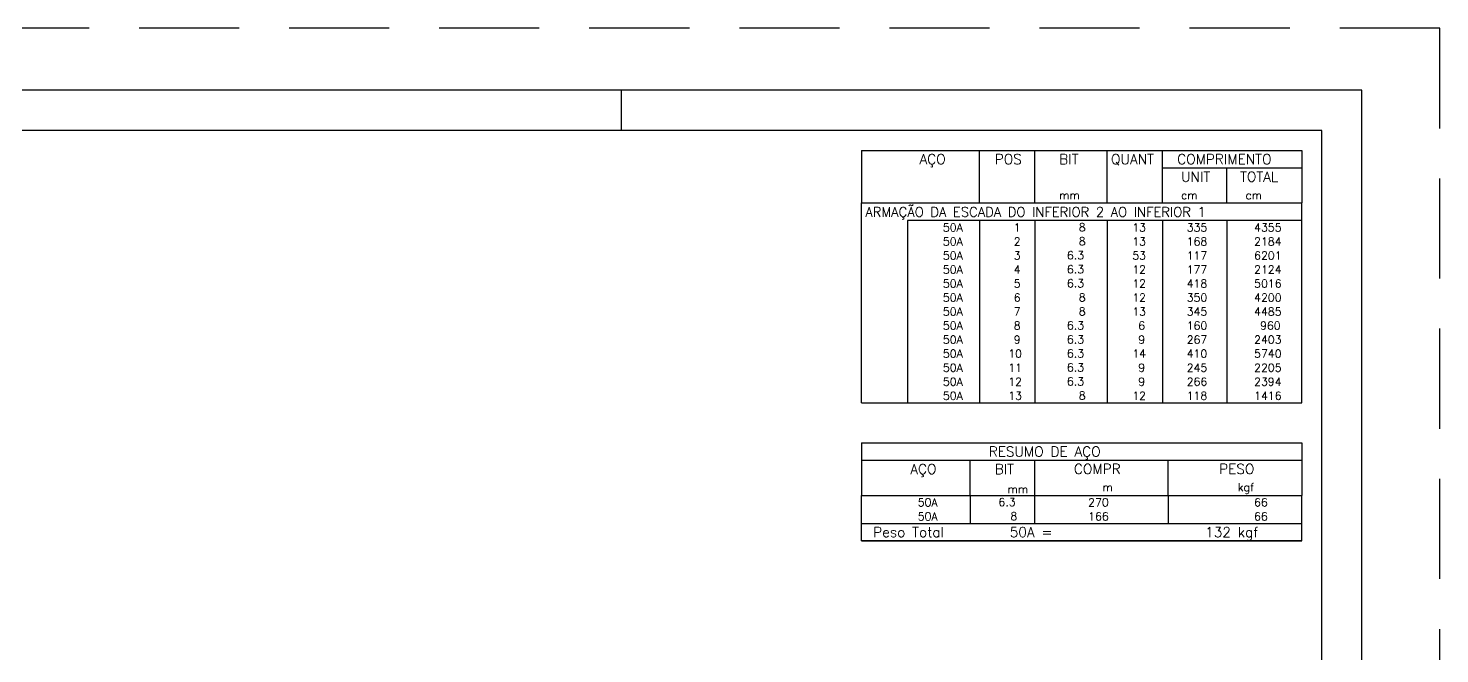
# Model space of a CAD drawing. Extents: x -28 to 86, y -2 to 61.
# Drawn here: x 50.78 to 86.05, y 45.33 to 60.95 of the extents above; entities that cross this region are included whole.
import ezdxf

# ---------------------------------------------------------------- set-up
doc = ezdxf.new("R2010")
doc.units = 0
doc.header["$MEASUREMENT"] = 0
doc.linetypes.add('HIDDEN', pattern=[0.375, 0.25, -0.125])
doc.layers.get('0').update_dxf_attribs({"linetype": 'CONTINUOUS'})
doc.layers.get('Defpoints').update_dxf_attribs({"linetype": 'CONTINUOUS'})
doc.layers.add('ARQ_FOLHA', color=7, linetype='CONTINUOUS')
doc.layers.add('PENA_02', color=2, linetype='CONTINUOUS')
doc.styles.get("Standard").update_dxf_attribs({"font": 'ROMANS.SHX'})

# ---------------------------------------------------------------- blocks, each defined once
blk = doc.blocks.new('FOLHA A1+1 - 1102 X 594')
at = {"layer": 'ARQ_FOLHA', "color": 1}
blk.add_line((-185, 584), (-185, 594), dxfattribs=at)
for points in [[(-1102, 0), (0, 0), (0, 594), (-1102, 594)], [(-1077, 10), (-10, 10), (-10, 584), (-1077, 584)]]:
    blk.add_lwpolyline(points, close=True, dxfattribs=at)
at = {"layer": 'Defpoints', "color": 8, "linetype": 'HIDDEN', "ltscale": 100}
blk.add_lwpolyline([(-1121.5, 609.5), (-1121.5, -15.5), (19.5, -15.5), (19.5, 609.5)], close=True, dxfattribs=at)
blk = doc.blocks.new('*U24')
blk.add_blockref('FOLHA A1+1 - 1102 X 594', (0, 0))

msp = doc.modelspace()

# ---------------------------------------------------------------- linework, layer by layer
at = {"layer": 'PENA_02', "linetype": 'Continuous'}
for p, q in [((71.6, 57.9), (71.6, 56.587)), ((71.6, 57.9), (82.6, 57.9)), ((74.55, 56.587), (74.55, 57.9)), ((75.93, 56.587), (75.93, 57.9)), ((77.74, 56.587), (77.74, 57.9)), ((79.12, 56.587), (79.12, 57.9)), ((82.6, 57.9), (82.6, 56.587)), ((79.12, 57.462), (82.6, 57.462)), ((80.73, 56.587), (80.73, 57.462)), ((71.6, 56.587), (82.6, 56.587)), ((71.6, 56.15), (71.6, 56.587)), ((71.6, 56.587), (82.6, 56.587)), ((82.6, 56.15), (82.6, 56.587)), ((71.6, 55.8), (71.6, 56.15)), ((82.6, 56.15), (72.75, 56.15)), ((72.75, 56.15), (72.75, 55.8)), ((74.55, 56.15), (74.55, 55.8)), ((75.93, 56.15), (75.93, 55.8)), ((77.74, 56.15), (77.74, 55.8)), ((79.12, 56.15), (79.12, 55.8)), ((80.73, 56.15), (80.73, 55.8)), ((82.6, 55.8), (82.6, 56.15)), ((71.6, 55.45), (71.6, 55.8)), ((72.75, 55.8), (72.75, 55.45)), ((74.55, 55.8), (74.55, 55.45)), ((75.93, 55.8), (75.93, 55.45)), ((77.74, 55.8), (77.74, 55.45)), ((79.12, 55.8), (79.12, 55.45)), ((80.73, 55.8), (80.73, 55.45)), ((82.6, 55.45), (82.6, 55.8)), ((71.6, 55.1), (71.6, 55.45)), ((72.75, 55.45), (72.75, 55.1)), ((74.55, 55.45), (74.55, 55.1)), ((75.93, 55.45), (75.93, 55.1)), ((77.74, 55.45), (77.74, 55.1)), ((79.12, 55.45), (79.12, 55.1)), ((80.73, 55.45), (80.73, 55.1)), ((82.6, 55.1), (82.6, 55.45)), ((71.6, 54.75), (71.6, 55.1)), ((72.75, 55.1), (72.75, 54.75)), ((74.55, 55.1), (74.55, 54.75)), ((75.93, 55.1), (75.93, 54.75)), ((77.74, 55.1), (77.74, 54.75)), ((79.12, 55.1), (79.12, 54.75)), ((80.73, 55.1), (80.73, 54.75)), ((82.6, 54.75), (82.6, 55.1)), ((71.6, 54.4), (71.6, 54.75)), ((72.75, 54.75), (72.75, 54.4)), ((74.55, 54.75), (74.55, 54.4)), ((75.93, 54.75), (75.93, 54.4)), ((77.74, 54.75), (77.74, 54.4)), ((79.12, 54.75), (79.12, 54.4)), ((80.73, 54.75), (80.73, 54.4)), ((82.6, 54.4), (82.6, 54.75)), ((71.6, 54.05), (71.6, 54.4)), ((72.75, 54.4), (72.75, 54.05)), ((74.55, 54.4), (74.55, 54.05)), ((75.93, 54.4), (75.93, 54.05)), ((77.74, 54.4), (77.74, 54.05)), ((79.12, 54.4), (79.12, 54.05)), ((80.73, 54.4), (80.73, 54.05)), ((82.6, 54.05), (82.6, 54.4)), ((71.6, 53.7), (71.6, 54.05)), ((72.75, 54.05), (72.75, 53.7)), ((74.55, 54.05), (74.55, 53.7)), ((75.93, 54.05), (75.93, 53.7)), ((77.74, 54.05), (77.74, 53.7)), ((79.12, 54.05), (79.12, 53.7)), ((80.73, 54.05), (80.73, 53.7)), ((82.6, 53.7), (82.6, 54.05)), ((71.6, 53.35), (71.6, 53.7)), ((72.75, 53.7), (72.75, 53.35)), ((74.55, 53.7), (74.55, 53.35)), ((75.93, 53.7), (75.93, 53.35)), ((77.74, 53.7), (77.74, 53.35)), ((79.12, 53.7), (79.12, 53.35)), ((80.73, 53.7), (80.73, 53.35)), ((82.6, 53.35), (82.6, 53.7)), ((71.6, 53), (71.6, 53.35)), ((72.75, 53.35), (72.75, 53)), ((74.55, 53.35), (74.55, 53)), ((75.93, 53.35), (75.93, 53)), ((77.74, 53.35), (77.74, 53)), ((79.12, 53.35), (79.12, 53)), ((80.73, 53.35), (80.73, 53)), ((82.6, 53), (82.6, 53.35)), ((71.6, 52.65), (71.6, 53)), ((72.75, 53), (72.75, 52.65)), ((74.55, 53), (74.55, 52.65)), ((75.93, 53), (75.93, 52.65)), ((77.74, 53), (77.74, 52.65)), ((79.12, 53), (79.12, 52.65)), ((80.73, 53), (80.73, 52.65)), ((82.6, 52.65), (82.6, 53)), ((71.6, 52.3), (71.6, 52.65)), ((72.75, 52.65), (72.75, 52.3)), ((74.55, 52.65), (74.55, 52.3)), ((75.93, 52.65), (75.93, 52.3)), ((77.74, 52.65), (77.74, 52.3)), ((79.12, 52.65), (79.12, 52.3)), ((80.73, 52.65), (80.73, 52.3)), ((82.6, 52.3), (82.6, 52.65)), ((71.6, 51.95), (71.6, 52.3)), ((72.75, 52.3), (72.75, 51.95)), ((74.55, 52.3), (74.55, 51.95)), ((75.93, 52.3), (75.93, 51.95)), ((77.74, 52.3), (77.74, 51.95)), ((79.12, 52.3), (79.12, 51.95)), ((80.73, 52.3), (80.73, 51.95)), ((82.6, 51.95), (82.6, 52.3)), ((71.6, 51.6), (71.6, 51.95)), ((72.75, 51.95), (72.75, 51.6)), ((74.55, 51.95), (74.55, 51.6)), ((75.93, 51.95), (75.93, 51.6)), ((77.74, 51.95), (77.74, 51.6)), ((79.12, 51.95), (79.12, 51.6)), ((80.73, 51.95), (80.73, 51.6)), ((82.6, 51.6), (82.6, 51.95)), ((71.6, 51.6), (82.6, 51.6)), ((71.6, 50.6), (71.6, 49.287)), ((71.6, 50.6), (82.6, 50.6)), ((82.6, 50.6), (82.6, 49.287)), ((71.6, 50.162), (82.6, 50.162)), ((74.32, 49.287), (74.32, 50.162)), ((75.93, 49.287), (75.93, 50.162)), ((79.265, 49.287), (79.265, 50.162)), ((71.6, 49.287), (82.6, 49.287)), ((71.6, 48.937), (71.6, 49.287)), ((74.32, 49.287), (74.32, 48.937)), ((75.93, 48.937), (75.93, 49.287)), ((79.265, 49.287), (79.265, 48.937)), ((82.6, 48.937), (82.6, 49.287)), ((71.6, 48.587), (71.6, 48.937)), ((74.32, 48.937), (74.32, 48.587)), ((75.93, 48.587), (75.93, 48.937)), ((79.265, 48.937), (79.265, 48.587)), ((82.6, 48.587), (82.6, 48.937)), ((71.6, 48.587), (82.6, 48.587)), ((71.6, 48.15), (71.6, 48.587)), ((71.6, 48.587), (82.6, 48.587)), ((82.6, 48.15), (82.6, 48.587)), ((82.6, 48.15), (71.6, 48.15)), ((71.6, 48.15), (82.6, 48.15))]:
    msp.add_line(p, q, dxfattribs=at)

# ---------------------------------------------------------------- block references
at = {"xscale": 0.09999999999999938, "yscale": 0.09999999999999938, "zscale": 0.09999999999999938}
msp.add_blockref('*U24', (84.1, 0), dxfattribs=at)

# ---------------------------------------------------------------- texts
at = {"layer": 'PENA_02', "linetype": 'Continuous'}
for s, height, p in [('AÇO', 0.25, (73.05, 57.556)), ('POS', 0.25, (74.93, 57.556)), ('BIT', 0.25, (76.54, 57.556)), ('QUANT', 0.25, (77.836, 57.556)), ('COMPRIMENTO', 0.25, (79.489, 57.556)), ('UNIT', 0.25, (79.587, 57.119)), ('TOTAL', 0.25, (81.059, 57.119)), ('mm', 0.2, (76.54, 56.681)), ('cm', 0.2, (79.587, 56.681)), ('cm', 0.2, (81.197, 56.681)), ('ARMAÇÃO DA ESCADA DO INFERIOR 2 AO INFERIOR 1', 0.24, (71.696, 56.244)), ('      8', 0.2, (76.137, 55.881)), ('     50A', 0.2, (72.89, 55.875)), ('  1', 0.2, (75.13, 55.875)), ('      8', 0.2, (76.137, 55.531)), ('   13', 0.2, (77.92, 55.875)), ('    335', 0.2, (79.13, 55.875)), ('   4355', 0.2, (80.964, 55.875)), ('     50A', 0.2, (72.89, 55.525)), ('     50A', 0.2, (72.89, 55.175)), ('  2', 0.2, (75.13, 55.525)), ('  3', 0.2, (75.13, 55.175)), ('    6.3', 0.2, (76.137, 55.181)), ('   53', 0.2, (77.92, 55.175)), ('   13', 0.2, (77.92, 55.525)), ('    168', 0.2, (79.13, 55.525)), ('    117', 0.2, (79.13, 55.175)), ('   2184', 0.2, (80.964, 55.525)), ('   6201', 0.2, (80.964, 55.175)), ('     50A', 0.2, (72.89, 54.825)), ('  4', 0.2, (75.13, 54.825)), ('    6.3', 0.2, (76.137, 54.831)), ('   12', 0.2, (77.92, 54.825)), ('    177', 0.2, (79.13, 54.825)), ('   2124', 0.2, (80.964, 54.825)), ('     50A', 0.2, (72.89, 54.475)), ('  5', 0.2, (75.13, 54.475)), ('    6.3', 0.2, (76.137, 54.481)), ('   12', 0.2, (77.92, 54.475)), ('    418', 0.2, (79.13, 54.475)), ('   5016', 0.2, (80.964, 54.475)), ('     50A', 0.2, (72.89, 54.125)), ('  6', 0.2, (75.13, 54.125)), ('      8', 0.2, (76.137, 54.131)), ('   12', 0.2, (77.92, 54.125)), ('    350', 0.2, (79.13, 54.125)), ('   4200', 0.2, (80.964, 54.125)), ('     50A', 0.2, (72.89, 53.775)), ('  7', 0.2, (75.13, 53.775)), ('      8', 0.2, (76.137, 53.781)), ('   13', 0.2, (77.92, 53.775)), ('    345', 0.2, (79.13, 53.775)), ('   4485', 0.2, (80.964, 53.775)), ('     50A', 0.2, (72.89, 53.425)), ('  8', 0.2, (75.13, 53.425)), ('    6.3', 0.2, (76.137, 53.431)), ('    6', 0.2, (77.92, 53.425)), ('    160', 0.2, (79.13, 53.425)), ('    960', 0.2, (80.964, 53.425)), ('     50A', 0.2, (72.89, 53.075)), ('  9', 0.2, (75.13, 53.075)), ('    6.3', 0.2, (76.137, 53.081)), ('    9', 0.2, (77.92, 53.075)), ('    267', 0.2, (79.13, 53.075)), ('   2403', 0.2, (80.964, 53.075)), ('     50A', 0.2, (72.89, 52.725)), (' 10', 0.2, (75.13, 52.725)), ('    6.3', 0.2, (76.137, 52.731)), ('   14', 0.2, (77.92, 52.725)), ('    410', 0.2, (79.13, 52.725)), ('   5740', 0.2, (80.964, 52.725)), ('     50A', 0.2, (72.89, 52.375)), (' 11', 0.2, (75.13, 52.375)), ('    6.3', 0.2, (76.137, 52.381)), ('    9', 0.2, (77.92, 52.375)), ('    245', 0.2, (79.13, 52.375)), ('   2205', 0.2, (80.964, 52.375)), ('     50A', 0.2, (72.89, 52.025)), (' 12', 0.2, (75.13, 52.025)), ('    6.3', 0.2, (76.137, 52.031)), ('    9', 0.2, (77.92, 52.025)), ('    266', 0.2, (79.13, 52.025)), ('   2394', 0.2, (80.964, 52.025)), ('     50A', 0.2, (72.89, 51.675)), (' 13', 0.2, (75.13, 51.675)), ('      8', 0.2, (76.137, 51.681)), ('   12', 0.2, (77.92, 51.675)), ('    118', 0.2, (79.13, 51.675)), ('   1416', 0.2, (80.964, 51.675)), ('RESUMO DE AÇO', 0.25, (74.78, 50.256)), ('AÇO', 0.25, (72.82, 49.819)), ('BIT', 0.25, (74.93, 49.819)), ('COMPR', 0.25, (76.909, 49.822)), ('PESO', 0.25, (80.538, 49.822)), ('mm', 0.2, (75.251, 49.345)), ('m', 0.2, (77.623, 49.391)), ('kgf', 0.2, (81.001, 49.391)), ('     50A', 0.2, (72.26, 49.012)), ('    6.3', 0.2, (74.427, 49.019)), ('    270', 0.2, (76.668, 49.012)), ('      66', 0.2, (80.515, 49.012)), ('     50A', 0.2, (72.26, 48.662)), ('      8', 0.2, (74.427, 48.669)), ('    166', 0.2, (76.668, 48.662)), ('      66', 0.2, (80.515, 48.662)), ('Peso Total        50A =', 0.25, (71.893, 48.244)), ('     132 kgf', 0.25, (79.257, 48.244))]:
    msp.add_text(s, height=height, dxfattribs=at).set_placement(p)

doc.saveas('drawing.dxf')
